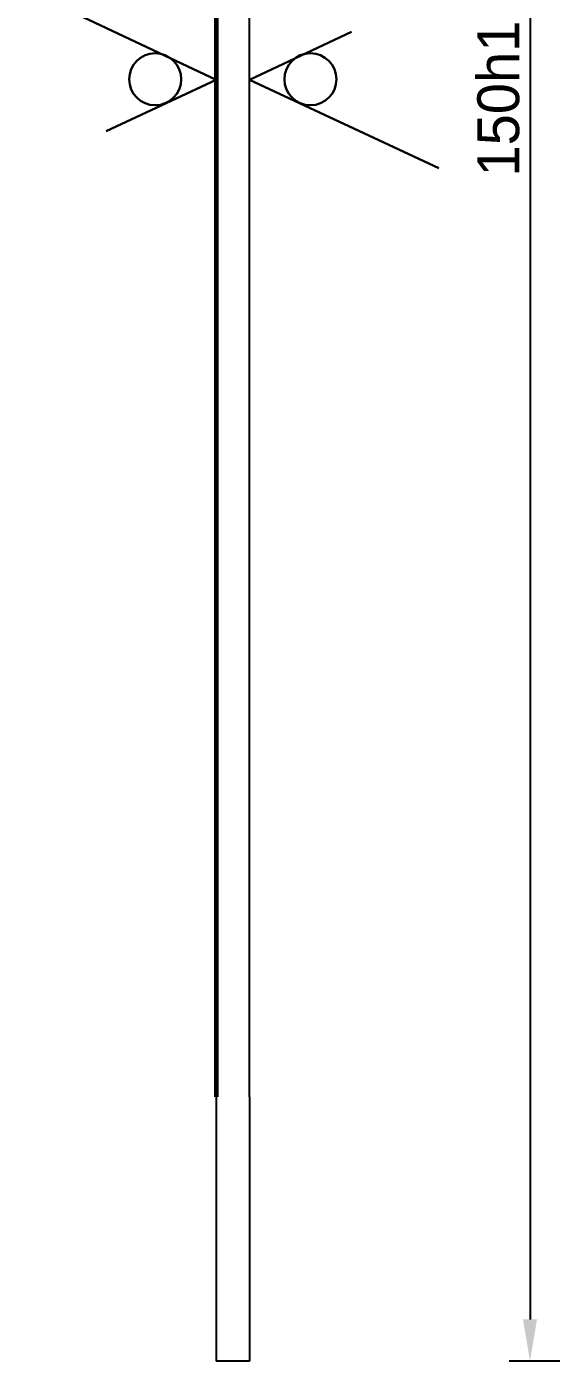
# Model space of a CAD drawing. Header units: millimetres. Extents: x 40 to 3761, y -469 to 920.
# Drawn here: x 1183 to 1214.3, y 118.6 to 198.2 of the extents above; entities that cross this region are included whole.
import ezdxf

# ---------------------------------------------------------------- set-up
doc = ezdxf.new("R2010")
doc.units = ezdxf.units.MM
doc.layers.get('Defpoints').update_dxf_attribs({"color": 5})
doc.layers.add('3-размеры', color=6, linetype='Continuous')
doc.layers.add('Толстые', color=7, linetype='Continuous', lineweight=30)
doc.dimstyles.new('ISO-25', dxfattribs={"dimtxt": 2.5, "dimasz": 2.5, "dimexe": 1.25, "dimexo": 0.625, "dimtad": 1, "dimtxsty": 'Standard', "dimcen": 2.5, "dimadec": 0, "dimazin": 0, "dimtfac": 1, "dimtmove": 0, "dimatfit": 3, "dimfxl": 1, "dimarcsym": 0})

# ---------------------------------------------------------------- blocks, each defined once
blk = doc.blocks.new('*D80')
at = {"layer": '3-размеры', "color": 0, "lineweight": -2, "transparency": 16777216}
for p, q in [((1220.527, 271.139), (1211.781, 271.139)), ((1213.031, 268.639), (1213.031, 121.139)), ((1220.527, 118.639), (1211.781, 118.639))]:
    blk.add_line(p, q, dxfattribs=at)
at = {"layer": '3-размеры', "color": 0, "transparency": 16777216}
for points in [[(1212.614, 268.639), (1213.448, 268.639), (1213.031, 271.139)], [(1212.614, 121.139), (1213.448, 121.139), (1213.031, 118.639)]]:
    blk.add_solid(points, dxfattribs=at)
at = {"layer": 'Defpoints', "color": 0, "transparency": 16777216}
for p in [(1221.152, 271.139), (1213.031, 118.639), (1221.152, 118.639)]:
    blk.add_point(p, dxfattribs=at)
at = {"layer": '3-размеры', "color": 0, "transparency": 16777216, "insert": (1211.156, 194.889), "char_height": 2.5, "attachment_point": 5, "rotation": 90}
blk.add_mtext('150h12', dxfattribs=at)

msp = doc.modelspace()

# ---------------------------------------------------------------- linework, layer by layer
at = {"lineweight": 60}
msp.add_line((1194.306, 259.296), (1194.306, 134.406), dxfattribs=at)
for p, q in [((1196.306, 134.406), (1196.306, 259.296)), ((1194.306, 134.406), (1194.306, 118.639)), ((1196.306, 134.406), (1196.306, 118.639)), ((1196.306, 118.639), (1194.306, 118.639))]:
    msp.add_line(p, q)
at = {"layer": 'Толстые', "color": 0}
for p, q in [((1194.306, 195.076), (1183.012, 200.417)), ((1196.306, 195.076), (1202.377, 197.947)), ((1187.747, 192.022), (1194.306, 195.076)), ((1207.6, 189.818), (1196.306, 195.076))]:
    msp.add_line(p, q, dxfattribs=at)
for centre in [(1190.676, 195.113), (1199.936, 195.113)]:
    msp.add_circle(centre, 1.551, dxfattribs=at)

# ---------------------------------------------------------------- dimensions: what is measured, and where the dimension line sits
at = {"layer": '3-размеры'}
dim = msp.add_linear_dim(base=(1213.031, 118.639), p1=(1221.152, 271.139), p2=(1221.152, 118.639), angle=90, text='150h12', dimstyle='ISO-25', dxfattribs=at)
dim.commit()
dim.dimension.update_dxf_attribs({"geometry": '*D80', "text_midpoint": (1211.156, 194.889)})

doc.saveas('drawing.dxf')
